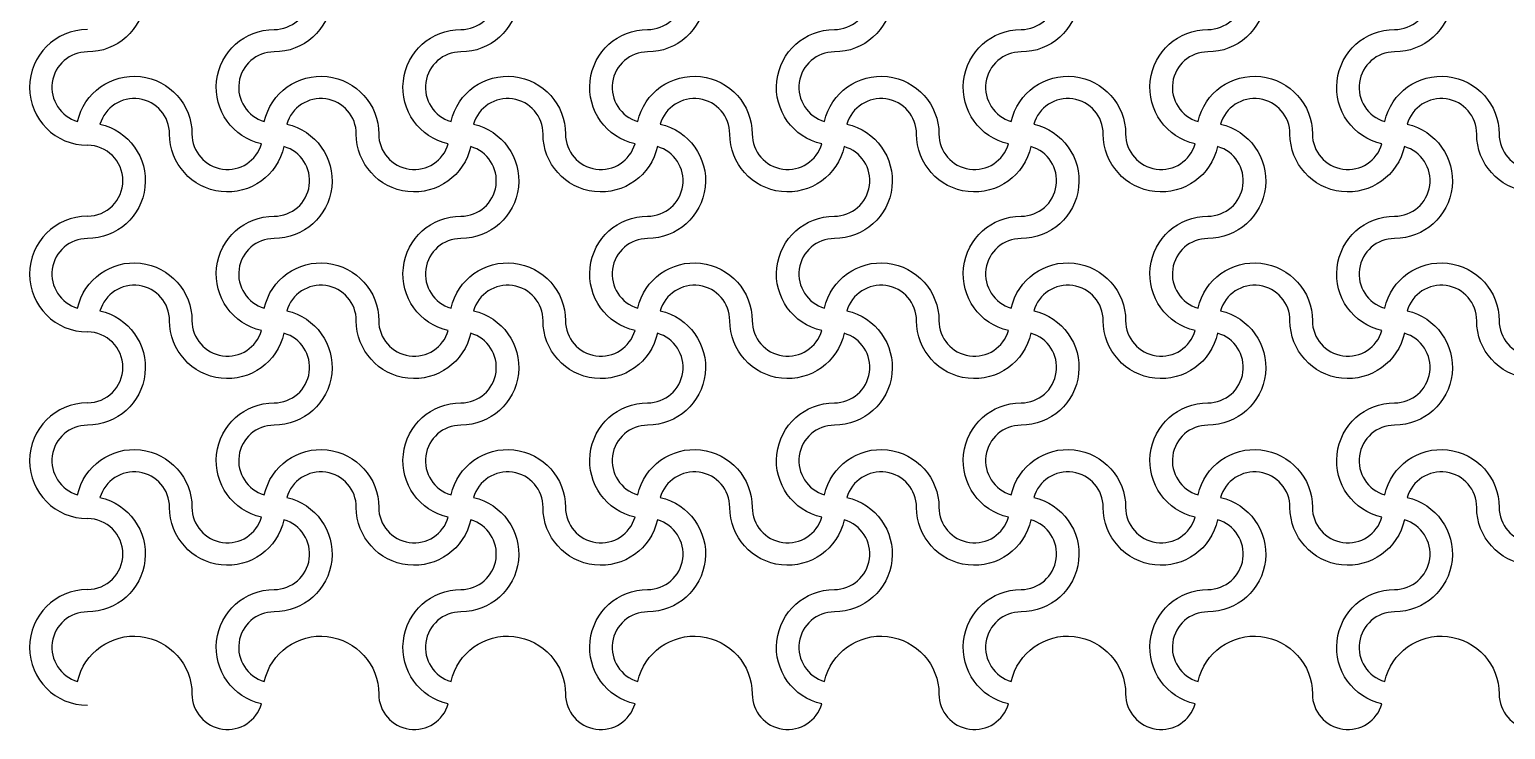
# Model space of a CAD drawing. Header units: millimetres. Extents: x 24 to 345, y 12 to 201.
# Drawn here: x 261.385 to 264.546, y 98.606 to 100.106 of the extents above; entities that cross this region are included whole.
import ezdxf

# ---------------------------------------------------------------- set-up
doc = ezdxf.new("R2010")
doc.units = ezdxf.units.MM
doc.header["$MEASUREMENT"] = 0
doc.layers.add('5th metal (rf+ground)', color=240, linetype='Continuous')

msp = doc.modelspace()

# ---------------------------------------------------------------- linework, layer by layer
at = {"layer": '5th metal (rf+ground)'}
for points in [[(261.92956, 100.2546, -0.8959788), (261.68453, 100.28156, 0.8687853), (261.5355, 100.3026, -0.8959788), (261.50853, 100.05756, 0.8687853), (261.4875, 99.90853, -0.8959788), (261.73253, 99.88156, 0.8687853), (261.88156, 99.86053, -0.8959788), (261.90853, 100.10556, 0.8687853)], [(261.92956, 100.2546, -0.8959788), (261.68453, 100.28156, 0.8687853), (261.5355, 100.3026, -0.8959788), (261.50853, 100.05756, 0.8687853), (261.4875, 99.90853, -0.8959788), (261.73253, 99.88156, 0.8687853), (261.88156, 99.86053, -0.8959788), (261.90853, 100.10556, 0.8687853)], [(261.92956, 100.2546, -0.8959788), (261.68453, 100.28156, 0.8687853), (261.5355, 100.3026, -0.8959788), (261.50853, 100.05756, 0.8687853), (261.4875, 99.90853, -0.8959788), (261.73253, 99.88156, 0.8687853), (261.88156, 99.86053, -0.8959788), (261.90853, 100.10556, 0.8687853)], [(261.92956, 100.2546, -0.8959788), (261.68453, 100.28156, 0.8687853), (261.5355, 100.3026, -0.8959788), (261.50853, 100.05756, 0.8687853), (261.4875, 99.90853, -0.8959788), (261.73253, 99.88156, 0.8687853), (261.88156, 99.86053, -0.8959788), (261.90853, 100.10556, 0.8687853)], [(262.32956, 100.2546, -0.8959788), (262.08453, 100.28156, 0.8687853), (261.9355, 100.3026, -0.8959788), (261.90853, 100.05756, 0.8687853), (261.8875, 99.90853, -0.8959788), (262.13253, 99.88156, 0.8687853), (262.28156, 99.86053, -0.8959788), (262.30853, 100.10556, 0.8687853)], [(262.32956, 100.2546, -0.8959788), (262.08453, 100.28156, 0.8687853), (261.9355, 100.3026, -0.8959788), (261.90853, 100.05756, 0.8687853), (261.8875, 99.90853, -0.8959788), (262.13253, 99.88156, 0.8687853), (262.28156, 99.86053, -0.8959788), (262.30853, 100.10556, 0.8687853)], [(262.32956, 100.2546, -0.8959788), (262.08453, 100.28156, 0.8687853), (261.9355, 100.3026, -0.8959788), (261.90853, 100.05756, 0.8687853), (261.8875, 99.90853, -0.8959788), (262.13253, 99.88156, 0.8687853), (262.28156, 99.86053, -0.8959788), (262.30853, 100.10556, 0.8687853)], [(262.32956, 100.2546, -0.8959788), (262.08453, 100.28156, 0.8687853), (261.9355, 100.3026, -0.8959788), (261.90853, 100.05756, 0.8687853), (261.8875, 99.90853, -0.8959788), (262.13253, 99.88156, 0.8687853), (262.28156, 99.86053, -0.8959788), (262.30853, 100.10556, 0.8687853)], [(262.72956, 100.2546, -0.8959788), (262.48453, 100.28156, 0.8687853), (262.3355, 100.3026, -0.8959788), (262.30853, 100.05756, 0.8687853), (262.2875, 99.90853, -0.8959788), (262.53253, 99.88156, 0.8687853), (262.68156, 99.86053, -0.8959788), (262.70853, 100.10556, 0.8687853)], [(262.72956, 100.2546, -0.8959788), (262.48453, 100.28156, 0.8687853), (262.3355, 100.3026, -0.8959788), (262.30853, 100.05756, 0.8687853), (262.2875, 99.90853, -0.8959788), (262.53253, 99.88156, 0.8687853), (262.68156, 99.86053, -0.8959788), (262.70853, 100.10556, 0.8687853)], [(262.72956, 100.2546, -0.8959788), (262.48453, 100.28156, 0.8687853), (262.3355, 100.3026, -0.8959788), (262.30853, 100.05756, 0.8687853), (262.2875, 99.90853, -0.8959788), (262.53253, 99.88156, 0.8687853), (262.68156, 99.86053, -0.8959788), (262.70853, 100.10556, 0.8687853)], [(262.72956, 100.2546, -0.8959788), (262.48453, 100.28156, 0.8687853), (262.3355, 100.3026, -0.8959788), (262.30853, 100.05756, 0.8687853), (262.2875, 99.90853, -0.8959788), (262.53253, 99.88156, 0.8687853), (262.68156, 99.86053, -0.8959788), (262.70853, 100.10556, 0.8687853)], [(263.12956, 100.2546, -0.8959788), (262.88453, 100.28156, 0.8687853), (262.7355, 100.3026, -0.8959788), (262.70853, 100.05756, 0.8687853), (262.6875, 99.90853, -0.8959788), (262.93253, 99.88156, 0.8687853), (263.08156, 99.86053, -0.8959788), (263.10853, 100.10556, 0.8687853)], [(263.12956, 100.2546, -0.8959788), (262.88453, 100.28156, 0.8687853), (262.7355, 100.3026, -0.8959788), (262.70853, 100.05756, 0.8687853), (262.6875, 99.90853, -0.8959788), (262.93253, 99.88156, 0.8687853), (263.08156, 99.86053, -0.8959788), (263.10853, 100.10556, 0.8687853)], [(263.12956, 100.2546, -0.8959788), (262.88453, 100.28156, 0.8687853), (262.7355, 100.3026, -0.8959788), (262.70853, 100.05756, 0.8687853), (262.6875, 99.90853, -0.8959788), (262.93253, 99.88156, 0.8687853), (263.08156, 99.86053, -0.8959788), (263.10853, 100.10556, 0.8687853)], [(263.12956, 100.2546, -0.8959788), (262.88453, 100.28156, 0.8687853), (262.7355, 100.3026, -0.8959788), (262.70853, 100.05756, 0.8687853), (262.6875, 99.90853, -0.8959788), (262.93253, 99.88156, 0.8687853), (263.08156, 99.86053, -0.8959788), (263.10853, 100.10556, 0.8687853)], [(263.52956, 100.2546, -0.8959788), (263.28453, 100.28156, 0.8687853), (263.1355, 100.3026, -0.8959788), (263.10853, 100.05756, 0.8687853), (263.0875, 99.90853, -0.8959788), (263.33253, 99.88156, 0.8687853), (263.48156, 99.86053, -0.8959788), (263.50853, 100.10556, 0.8687853)], [(263.52956, 100.2546, -0.8959788), (263.28453, 100.28156, 0.8687853), (263.1355, 100.3026, -0.8959788), (263.10853, 100.05756, 0.8687853), (263.0875, 99.90853, -0.8959788), (263.33253, 99.88156, 0.8687853), (263.48156, 99.86053, -0.8959788), (263.50853, 100.10556, 0.8687853)], [(263.52956, 100.2546, -0.8959788), (263.28453, 100.28156, 0.8687853), (263.1355, 100.3026, -0.8959788), (263.10853, 100.05756, 0.8687853), (263.0875, 99.90853, -0.8959788), (263.33253, 99.88156, 0.8687853), (263.48156, 99.86053, -0.8959788), (263.50853, 100.10556, 0.8687853)], [(263.52956, 100.2546, -0.8959788), (263.28453, 100.28156, 0.8687853), (263.1355, 100.3026, -0.8959788), (263.10853, 100.05756, 0.8687853), (263.0875, 99.90853, -0.8959788), (263.33253, 99.88156, 0.8687853), (263.48156, 99.86053, -0.8959788), (263.50853, 100.10556, 0.8687853)], [(263.92956, 100.2546, -0.8959788), (263.68453, 100.28156, 0.8687853), (263.5355, 100.3026, -0.8959788), (263.50853, 100.05756, 0.8687853), (263.4875, 99.90853, -0.8959788), (263.73253, 99.88156, 0.8687853), (263.88156, 99.86053, -0.8959788), (263.90853, 100.10556, 0.8687853)], [(263.92956, 100.2546, -0.8959788), (263.68453, 100.28156, 0.8687853), (263.5355, 100.3026, -0.8959788), (263.50853, 100.05756, 0.8687853), (263.4875, 99.90853, -0.8959788), (263.73253, 99.88156, 0.8687853), (263.88156, 99.86053, -0.8959788), (263.90853, 100.10556, 0.8687853)], [(263.92956, 100.2546, -0.8959788), (263.68453, 100.28156, 0.8687853), (263.5355, 100.3026, -0.8959788), (263.50853, 100.05756, 0.8687853), (263.4875, 99.90853, -0.8959788), (263.73253, 99.88156, 0.8687853), (263.88156, 99.86053, -0.8959788), (263.90853, 100.10556, 0.8687853)], [(263.92956, 100.2546, -0.8959788), (263.68453, 100.28156, 0.8687853), (263.5355, 100.3026, -0.8959788), (263.50853, 100.05756, 0.8687853), (263.4875, 99.90853, -0.8959788), (263.73253, 99.88156, 0.8687853), (263.88156, 99.86053, -0.8959788), (263.90853, 100.10556, 0.8687853)], [(264.32956, 100.2546, -0.8959788), (264.08453, 100.28156, 0.8687853), (263.9355, 100.3026, -0.8959788), (263.90853, 100.05756, 0.8687853), (263.8875, 99.90853, -0.8959788), (264.13253, 99.88156, 0.8687853), (264.28156, 99.86053, -0.8959788), (264.30853, 100.10556, 0.8687853)], [(264.32956, 100.2546, -0.8959788), (264.08453, 100.28156, 0.8687853), (263.9355, 100.3026, -0.8959788), (263.90853, 100.05756, 0.8687853), (263.8875, 99.90853, -0.8959788), (264.13253, 99.88156, 0.8687853), (264.28156, 99.86053, -0.8959788), (264.30853, 100.10556, 0.8687853)], [(264.32956, 100.2546, -0.8959788), (264.08453, 100.28156, 0.8687853), (263.9355, 100.3026, -0.8959788), (263.90853, 100.05756, 0.8687853), (263.8875, 99.90853, -0.8959788), (264.13253, 99.88156, 0.8687853), (264.28156, 99.86053, -0.8959788), (264.30853, 100.10556, 0.8687853)], [(264.32956, 100.2546, -0.8959788), (264.08453, 100.28156, 0.8687853), (263.9355, 100.3026, -0.8959788), (263.90853, 100.05756, 0.8687853), (263.8875, 99.90853, -0.8959788), (264.13253, 99.88156, 0.8687853), (264.28156, 99.86053, -0.8959788), (264.30853, 100.10556, 0.8687853)], [(264.72956, 100.2546, -0.8959788), (264.48453, 100.28156, 0.8687853), (264.3355, 100.3026, -0.8959788), (264.30853, 100.05756, 0.8687853), (264.2875, 99.90853, -0.8959788), (264.53253, 99.88156, 0.8687853), (264.68156, 99.86053, -0.8959788), (264.70853, 100.10556, 0.8687853)], [(264.72956, 100.2546, -0.8959788), (264.48453, 100.28156, 0.8687853), (264.3355, 100.3026, -0.8959788), (264.30853, 100.05756, 0.8687853), (264.2875, 99.90853, -0.8959788), (264.53253, 99.88156, 0.8687853), (264.68156, 99.86053, -0.8959788), (264.70853, 100.10556, 0.8687853)], [(264.72956, 100.2546, -0.8959788), (264.48453, 100.28156, 0.8687853), (264.3355, 100.3026, -0.8959788), (264.30853, 100.05756, 0.8687853), (264.2875, 99.90853, -0.8959788), (264.53253, 99.88156, 0.8687853), (264.68156, 99.86053, -0.8959788), (264.70853, 100.10556, 0.8687853)], [(264.72956, 100.2546, -0.8959788), (264.48453, 100.28156, 0.8687853), (264.3355, 100.3026, -0.8959788), (264.30853, 100.05756, 0.8687853), (264.2875, 99.90853, -0.8959788), (264.53253, 99.88156, 0.8687853), (264.68156, 99.86053, -0.8959788), (264.70853, 100.10556, 0.8687853)], [(261.92956, 99.8546, -0.8959788), (261.68453, 99.88156, 0.8687853), (261.5355, 99.9026, -0.8959788), (261.50853, 99.65756, 0.8687853), (261.4875, 99.50853, -0.8959788), (261.73253, 99.48156, 0.8687853), (261.88156, 99.46053, -0.8959788), (261.90853, 99.70556, 0.8687853)], [(261.92956, 99.8546, -0.8959788), (261.68453, 99.88156, 0.8687853), (261.5355, 99.9026, -0.8959788), (261.50853, 99.65756, 0.8687853), (261.4875, 99.50853, -0.8959788), (261.73253, 99.48156, 0.8687853), (261.88156, 99.46053, -0.8959788), (261.90853, 99.70556, 0.8687853)], [(261.92956, 99.8546, -0.8959788), (261.68453, 99.88156, 0.8687853), (261.5355, 99.9026, -0.8959788), (261.50853, 99.65756, 0.8687853), (261.4875, 99.50853, -0.8959788), (261.73253, 99.48156, 0.8687853), (261.88156, 99.46053, -0.8959788), (261.90853, 99.70556, 0.8687853)], [(261.92956, 99.8546, -0.8959788), (261.68453, 99.88156, 0.8687853), (261.5355, 99.9026, -0.8959788), (261.50853, 99.65756, 0.8687853), (261.4875, 99.50853, -0.8959788), (261.73253, 99.48156, 0.8687853), (261.88156, 99.46053, -0.8959788), (261.90853, 99.70556, 0.8687853)], [(262.32956, 99.8546, -0.8959788), (262.08453, 99.88156, 0.8687853), (261.9355, 99.9026, -0.8959788), (261.90853, 99.65756, 0.8687853), (261.8875, 99.50853, -0.8959788), (262.13253, 99.48156, 0.8687853), (262.28156, 99.46053, -0.8959788), (262.30853, 99.70556, 0.8687853)], [(262.32956, 99.8546, -0.8959788), (262.08453, 99.88156, 0.8687853), (261.9355, 99.9026, -0.8959788), (261.90853, 99.65756, 0.8687853), (261.8875, 99.50853, -0.8959788), (262.13253, 99.48156, 0.8687853), (262.28156, 99.46053, -0.8959788), (262.30853, 99.70556, 0.8687853)], [(262.32956, 99.8546, -0.8959788), (262.08453, 99.88156, 0.8687853), (261.9355, 99.9026, -0.8959788), (261.90853, 99.65756, 0.8687853), (261.8875, 99.50853, -0.8959788), (262.13253, 99.48156, 0.8687853), (262.28156, 99.46053, -0.8959788), (262.30853, 99.70556, 0.8687853)], [(262.32956, 99.8546, -0.8959788), (262.08453, 99.88156, 0.8687853), (261.9355, 99.9026, -0.8959788), (261.90853, 99.65756, 0.8687853), (261.8875, 99.50853, -0.8959788), (262.13253, 99.48156, 0.8687853), (262.28156, 99.46053, -0.8959788), (262.30853, 99.70556, 0.8687853)], [(262.72956, 99.8546, -0.8959788), (262.48453, 99.88156, 0.8687853), (262.3355, 99.9026, -0.8959788), (262.30853, 99.65756, 0.8687853), (262.2875, 99.50853, -0.8959788), (262.53253, 99.48156, 0.8687853), (262.68156, 99.46053, -0.8959788), (262.70853, 99.70556, 0.8687853)], [(262.72956, 99.8546, -0.8959788), (262.48453, 99.88156, 0.8687853), (262.3355, 99.9026, -0.8959788), (262.30853, 99.65756, 0.8687853), (262.2875, 99.50853, -0.8959788), (262.53253, 99.48156, 0.8687853), (262.68156, 99.46053, -0.8959788), (262.70853, 99.70556, 0.8687853)], [(262.72956, 99.8546, -0.8959788), (262.48453, 99.88156, 0.8687853), (262.3355, 99.9026, -0.8959788), (262.30853, 99.65756, 0.8687853), (262.2875, 99.50853, -0.8959788), (262.53253, 99.48156, 0.8687853), (262.68156, 99.46053, -0.8959788), (262.70853, 99.70556, 0.8687853)], [(262.72956, 99.8546, -0.8959788), (262.48453, 99.88156, 0.8687853), (262.3355, 99.9026, -0.8959788), (262.30853, 99.65756, 0.8687853), (262.2875, 99.50853, -0.8959788), (262.53253, 99.48156, 0.8687853), (262.68156, 99.46053, -0.8959788), (262.70853, 99.70556, 0.8687853)], [(263.12956, 99.8546, -0.8959788), (262.88453, 99.88156, 0.8687853), (262.7355, 99.9026, -0.8959788), (262.70853, 99.65756, 0.8687853), (262.6875, 99.50853, -0.8959788), (262.93253, 99.48156, 0.8687853), (263.08156, 99.46053, -0.8959788), (263.10853, 99.70556, 0.8687853)], [(263.12956, 99.8546, -0.8959788), (262.88453, 99.88156, 0.8687853), (262.7355, 99.9026, -0.8959788), (262.70853, 99.65756, 0.8687853), (262.6875, 99.50853, -0.8959788), (262.93253, 99.48156, 0.8687853), (263.08156, 99.46053, -0.8959788), (263.10853, 99.70556, 0.8687853)], [(263.12956, 99.8546, -0.8959788), (262.88453, 99.88156, 0.8687853), (262.7355, 99.9026, -0.8959788), (262.70853, 99.65756, 0.8687853), (262.6875, 99.50853, -0.8959788), (262.93253, 99.48156, 0.8687853), (263.08156, 99.46053, -0.8959788), (263.10853, 99.70556, 0.8687853)], [(263.12956, 99.8546, -0.8959788), (262.88453, 99.88156, 0.8687853), (262.7355, 99.9026, -0.8959788), (262.70853, 99.65756, 0.8687853), (262.6875, 99.50853, -0.8959788), (262.93253, 99.48156, 0.8687853), (263.08156, 99.46053, -0.8959788), (263.10853, 99.70556, 0.8687853)], [(263.52956, 99.8546, -0.8959788), (263.28453, 99.88156, 0.8687853), (263.1355, 99.9026, -0.8959788), (263.10853, 99.65756, 0.8687853), (263.0875, 99.50853, -0.8959788), (263.33253, 99.48156, 0.8687853), (263.48156, 99.46053, -0.8959788), (263.50853, 99.70556, 0.8687853)], [(263.52956, 99.8546, -0.8959788), (263.28453, 99.88156, 0.8687853), (263.1355, 99.9026, -0.8959788), (263.10853, 99.65756, 0.8687853), (263.0875, 99.50853, -0.8959788), (263.33253, 99.48156, 0.8687853), (263.48156, 99.46053, -0.8959788), (263.50853, 99.70556, 0.8687853)], [(263.52956, 99.8546, -0.8959788), (263.28453, 99.88156, 0.8687853), (263.1355, 99.9026, -0.8959788), (263.10853, 99.65756, 0.8687853), (263.0875, 99.50853, -0.8959788), (263.33253, 99.48156, 0.8687853), (263.48156, 99.46053, -0.8959788), (263.50853, 99.70556, 0.8687853)], [(263.52956, 99.8546, -0.8959788), (263.28453, 99.88156, 0.8687853), (263.1355, 99.9026, -0.8959788), (263.10853, 99.65756, 0.8687853), (263.0875, 99.50853, -0.8959788), (263.33253, 99.48156, 0.8687853), (263.48156, 99.46053, -0.8959788), (263.50853, 99.70556, 0.8687853)], [(263.92956, 99.8546, -0.8959788), (263.68453, 99.88156, 0.8687853), (263.5355, 99.9026, -0.8959788), (263.50853, 99.65756, 0.8687853), (263.4875, 99.50853, -0.8959788), (263.73253, 99.48156, 0.8687853), (263.88156, 99.46053, -0.8959788), (263.90853, 99.70556, 0.8687853)], [(263.92956, 99.8546, -0.8959788), (263.68453, 99.88156, 0.8687853), (263.5355, 99.9026, -0.8959788), (263.50853, 99.65756, 0.8687853), (263.4875, 99.50853, -0.8959788), (263.73253, 99.48156, 0.8687853), (263.88156, 99.46053, -0.8959788), (263.90853, 99.70556, 0.8687853)], [(263.92956, 99.8546, -0.8959788), (263.68453, 99.88156, 0.8687853), (263.5355, 99.9026, -0.8959788), (263.50853, 99.65756, 0.8687853), (263.4875, 99.50853, -0.8959788), (263.73253, 99.48156, 0.8687853), (263.88156, 99.46053, -0.8959788), (263.90853, 99.70556, 0.8687853)], [(263.92956, 99.8546, -0.8959788), (263.68453, 99.88156, 0.8687853), (263.5355, 99.9026, -0.8959788), (263.50853, 99.65756, 0.8687853), (263.4875, 99.50853, -0.8959788), (263.73253, 99.48156, 0.8687853), (263.88156, 99.46053, -0.8959788), (263.90853, 99.70556, 0.8687853)], [(264.32956, 99.8546, -0.8959788), (264.08453, 99.88156, 0.8687853), (263.9355, 99.9026, -0.8959788), (263.90853, 99.65756, 0.8687853), (263.8875, 99.50853, -0.8959788), (264.13253, 99.48156, 0.8687853), (264.28156, 99.46053, -0.8959788), (264.30853, 99.70556, 0.8687853)], [(264.32956, 99.8546, -0.8959788), (264.08453, 99.88156, 0.8687853), (263.9355, 99.9026, -0.8959788), (263.90853, 99.65756, 0.8687853), (263.8875, 99.50853, -0.8959788), (264.13253, 99.48156, 0.8687853), (264.28156, 99.46053, -0.8959788), (264.30853, 99.70556, 0.8687853)], [(264.32956, 99.8546, -0.8959788), (264.08453, 99.88156, 0.8687853), (263.9355, 99.9026, -0.8959788), (263.90853, 99.65756, 0.8687853), (263.8875, 99.50853, -0.8959788), (264.13253, 99.48156, 0.8687853), (264.28156, 99.46053, -0.8959788), (264.30853, 99.70556, 0.8687853)], [(264.32956, 99.8546, -0.8959788), (264.08453, 99.88156, 0.8687853), (263.9355, 99.9026, -0.8959788), (263.90853, 99.65756, 0.8687853), (263.8875, 99.50853, -0.8959788), (264.13253, 99.48156, 0.8687853), (264.28156, 99.46053, -0.8959788), (264.30853, 99.70556, 0.8687853)], [(264.72956, 99.8546, -0.8959788), (264.48453, 99.88156, 0.8687853), (264.3355, 99.9026, -0.8959788), (264.30853, 99.65756, 0.8687853), (264.2875, 99.50853, -0.8959788), (264.53253, 99.48156, 0.8687853), (264.68156, 99.46053, -0.8959788), (264.70853, 99.70556, 0.8687853)], [(264.72956, 99.8546, -0.8959788), (264.48453, 99.88156, 0.8687853), (264.3355, 99.9026, -0.8959788), (264.30853, 99.65756, 0.8687853), (264.2875, 99.50853, -0.8959788), (264.53253, 99.48156, 0.8687853), (264.68156, 99.46053, -0.8959788), (264.70853, 99.70556, 0.8687853)], [(264.72956, 99.8546, -0.8959788), (264.48453, 99.88156, 0.8687853), (264.3355, 99.9026, -0.8959788), (264.30853, 99.65756, 0.8687853), (264.2875, 99.50853, -0.8959788), (264.53253, 99.48156, 0.8687853), (264.68156, 99.46053, -0.8959788), (264.70853, 99.70556, 0.8687853)], [(264.72956, 99.8546, -0.8959788), (264.48453, 99.88156, 0.8687853), (264.3355, 99.9026, -0.8959788), (264.30853, 99.65756, 0.8687853), (264.2875, 99.50853, -0.8959788), (264.53253, 99.48156, 0.8687853), (264.68156, 99.46053, -0.8959788), (264.70853, 99.70556, 0.8687853)], [(261.92956, 99.4546, -0.8959788), (261.68453, 99.48156, 0.8687853), (261.5355, 99.5026, -0.8959788), (261.50853, 99.25756, 0.8687853), (261.4875, 99.10853, -0.8959788), (261.73253, 99.08156, 0.8687853), (261.88156, 99.06053, -0.8959788), (261.90853, 99.30556, 0.8687853)], [(261.92956, 99.4546, -0.8959788), (261.68453, 99.48156, 0.8687853), (261.5355, 99.5026, -0.8959788), (261.50853, 99.25756, 0.8687853), (261.4875, 99.10853, -0.8959788), (261.73253, 99.08156, 0.8687853), (261.88156, 99.06053, -0.8959788), (261.90853, 99.30556, 0.8687853)], [(261.92956, 99.4546, -0.8959788), (261.68453, 99.48156, 0.8687853), (261.5355, 99.5026, -0.8959788), (261.50853, 99.25756, 0.8687853), (261.4875, 99.10853, -0.8959788), (261.73253, 99.08156, 0.8687853), (261.88156, 99.06053, -0.8959788), (261.90853, 99.30556, 0.8687853)], [(261.92956, 99.4546, -0.8959788), (261.68453, 99.48156, 0.8687853), (261.5355, 99.5026, -0.8959788), (261.50853, 99.25756, 0.8687853), (261.4875, 99.10853, -0.8959788), (261.73253, 99.08156, 0.8687853), (261.88156, 99.06053, -0.8959788), (261.90853, 99.30556, 0.8687853)], [(262.32956, 99.4546, -0.8959788), (262.08453, 99.48156, 0.8687853), (261.9355, 99.5026, -0.8959788), (261.90853, 99.25756, 0.8687853), (261.8875, 99.10853, -0.8959788), (262.13253, 99.08156, 0.8687853), (262.28156, 99.06053, -0.8959788), (262.30853, 99.30556, 0.8687853)], [(262.32956, 99.4546, -0.8959788), (262.08453, 99.48156, 0.8687853), (261.9355, 99.5026, -0.8959788), (261.90853, 99.25756, 0.8687853), (261.8875, 99.10853, -0.8959788), (262.13253, 99.08156, 0.8687853), (262.28156, 99.06053, -0.8959788), (262.30853, 99.30556, 0.8687853)], [(262.32956, 99.4546, -0.8959788), (262.08453, 99.48156, 0.8687853), (261.9355, 99.5026, -0.8959788), (261.90853, 99.25756, 0.8687853), (261.8875, 99.10853, -0.8959788), (262.13253, 99.08156, 0.8687853), (262.28156, 99.06053, -0.8959788), (262.30853, 99.30556, 0.8687853)], [(262.32956, 99.4546, -0.8959788), (262.08453, 99.48156, 0.8687853), (261.9355, 99.5026, -0.8959788), (261.90853, 99.25756, 0.8687853), (261.8875, 99.10853, -0.8959788), (262.13253, 99.08156, 0.8687853), (262.28156, 99.06053, -0.8959788), (262.30853, 99.30556, 0.8687853)], [(262.72956, 99.4546, -0.8959788), (262.48453, 99.48156, 0.8687853), (262.3355, 99.5026, -0.8959788), (262.30853, 99.25756, 0.8687853), (262.2875, 99.10853, -0.8959788), (262.53253, 99.08156, 0.8687853), (262.68156, 99.06053, -0.8959788), (262.70853, 99.30556, 0.8687853)], [(262.72956, 99.4546, -0.8959788), (262.48453, 99.48156, 0.8687853), (262.3355, 99.5026, -0.8959788), (262.30853, 99.25756, 0.8687853), (262.2875, 99.10853, -0.8959788), (262.53253, 99.08156, 0.8687853), (262.68156, 99.06053, -0.8959788), (262.70853, 99.30556, 0.8687853)], [(262.72956, 99.4546, -0.8959788), (262.48453, 99.48156, 0.8687853), (262.3355, 99.5026, -0.8959788), (262.30853, 99.25756, 0.8687853), (262.2875, 99.10853, -0.8959788), (262.53253, 99.08156, 0.8687853), (262.68156, 99.06053, -0.8959788), (262.70853, 99.30556, 0.8687853)], [(262.72956, 99.4546, -0.8959788), (262.48453, 99.48156, 0.8687853), (262.3355, 99.5026, -0.8959788), (262.30853, 99.25756, 0.8687853), (262.2875, 99.10853, -0.8959788), (262.53253, 99.08156, 0.8687853), (262.68156, 99.06053, -0.8959788), (262.70853, 99.30556, 0.8687853)], [(263.12956, 99.4546, -0.8959788), (262.88453, 99.48156, 0.8687853), (262.7355, 99.5026, -0.8959788), (262.70853, 99.25756, 0.8687853), (262.6875, 99.10853, -0.8959788), (262.93253, 99.08156, 0.8687853), (263.08156, 99.06053, -0.8959788), (263.10853, 99.30556, 0.8687853)], [(263.12956, 99.4546, -0.8959788), (262.88453, 99.48156, 0.8687853), (262.7355, 99.5026, -0.8959788), (262.70853, 99.25756, 0.8687853), (262.6875, 99.10853, -0.8959788), (262.93253, 99.08156, 0.8687853), (263.08156, 99.06053, -0.8959788), (263.10853, 99.30556, 0.8687853)], [(263.12956, 99.4546, -0.8959788), (262.88453, 99.48156, 0.8687853), (262.7355, 99.5026, -0.8959788), (262.70853, 99.25756, 0.8687853), (262.6875, 99.10853, -0.8959788), (262.93253, 99.08156, 0.8687853), (263.08156, 99.06053, -0.8959788), (263.10853, 99.30556, 0.8687853)], [(263.12956, 99.4546, -0.8959788), (262.88453, 99.48156, 0.8687853), (262.7355, 99.5026, -0.8959788), (262.70853, 99.25756, 0.8687853), (262.6875, 99.10853, -0.8959788), (262.93253, 99.08156, 0.8687853), (263.08156, 99.06053, -0.8959788), (263.10853, 99.30556, 0.8687853)], [(263.52956, 99.4546, -0.8959788), (263.28453, 99.48156, 0.8687853), (263.1355, 99.5026, -0.8959788), (263.10853, 99.25756, 0.8687853), (263.0875, 99.10853, -0.8959788), (263.33253, 99.08156, 0.8687853), (263.48156, 99.06053, -0.8959788), (263.50853, 99.30556, 0.8687853)], [(263.52956, 99.4546, -0.8959788), (263.28453, 99.48156, 0.8687853), (263.1355, 99.5026, -0.8959788), (263.10853, 99.25756, 0.8687853), (263.0875, 99.10853, -0.8959788), (263.33253, 99.08156, 0.8687853), (263.48156, 99.06053, -0.8959788), (263.50853, 99.30556, 0.8687853)], [(263.52956, 99.4546, -0.8959788), (263.28453, 99.48156, 0.8687853), (263.1355, 99.5026, -0.8959788), (263.10853, 99.25756, 0.8687853), (263.0875, 99.10853, -0.8959788), (263.33253, 99.08156, 0.8687853), (263.48156, 99.06053, -0.8959788), (263.50853, 99.30556, 0.8687853)], [(263.52956, 99.4546, -0.8959788), (263.28453, 99.48156, 0.8687853), (263.1355, 99.5026, -0.8959788), (263.10853, 99.25756, 0.8687853), (263.0875, 99.10853, -0.8959788), (263.33253, 99.08156, 0.8687853), (263.48156, 99.06053, -0.8959788), (263.50853, 99.30556, 0.8687853)], [(263.92956, 99.4546, -0.8959788), (263.68453, 99.48156, 0.8687853), (263.5355, 99.5026, -0.8959788), (263.50853, 99.25756, 0.8687853), (263.4875, 99.10853, -0.8959788), (263.73253, 99.08156, 0.8687853), (263.88156, 99.06053, -0.8959788), (263.90853, 99.30556, 0.8687853)], [(263.92956, 99.4546, -0.8959788), (263.68453, 99.48156, 0.8687853), (263.5355, 99.5026, -0.8959788), (263.50853, 99.25756, 0.8687853), (263.4875, 99.10853, -0.8959788), (263.73253, 99.08156, 0.8687853), (263.88156, 99.06053, -0.8959788), (263.90853, 99.30556, 0.8687853)], [(263.92956, 99.4546, -0.8959788), (263.68453, 99.48156, 0.8687853), (263.5355, 99.5026, -0.8959788), (263.50853, 99.25756, 0.8687853), (263.4875, 99.10853, -0.8959788), (263.73253, 99.08156, 0.8687853), (263.88156, 99.06053, -0.8959788), (263.90853, 99.30556, 0.8687853)], [(263.92956, 99.4546, -0.8959788), (263.68453, 99.48156, 0.8687853), (263.5355, 99.5026, -0.8959788), (263.50853, 99.25756, 0.8687853), (263.4875, 99.10853, -0.8959788), (263.73253, 99.08156, 0.8687853), (263.88156, 99.06053, -0.8959788), (263.90853, 99.30556, 0.8687853)], [(264.32956, 99.4546, -0.8959788), (264.08453, 99.48156, 0.8687853), (263.9355, 99.5026, -0.8959788), (263.90853, 99.25756, 0.8687853), (263.8875, 99.10853, -0.8959788), (264.13253, 99.08156, 0.8687853), (264.28156, 99.06053, -0.8959788), (264.30853, 99.30556, 0.8687853)], [(264.32956, 99.4546, -0.8959788), (264.08453, 99.48156, 0.8687853), (263.9355, 99.5026, -0.8959788), (263.90853, 99.25756, 0.8687853), (263.8875, 99.10853, -0.8959788), (264.13253, 99.08156, 0.8687853), (264.28156, 99.06053, -0.8959788), (264.30853, 99.30556, 0.8687853)], [(264.32956, 99.4546, -0.8959788), (264.08453, 99.48156, 0.8687853), (263.9355, 99.5026, -0.8959788), (263.90853, 99.25756, 0.8687853), (263.8875, 99.10853, -0.8959788), (264.13253, 99.08156, 0.8687853), (264.28156, 99.06053, -0.8959788), (264.30853, 99.30556, 0.8687853)], [(264.32956, 99.4546, -0.8959788), (264.08453, 99.48156, 0.8687853), (263.9355, 99.5026, -0.8959788), (263.90853, 99.25756, 0.8687853), (263.8875, 99.10853, -0.8959788), (264.13253, 99.08156, 0.8687853), (264.28156, 99.06053, -0.8959788), (264.30853, 99.30556, 0.8687853)], [(264.72956, 99.4546, -0.8959788), (264.48453, 99.48156, 0.8687853), (264.3355, 99.5026, -0.8959788), (264.30853, 99.25756, 0.8687853), (264.2875, 99.10853, -0.8959788), (264.53253, 99.08156, 0.8687853), (264.68156, 99.06053, -0.8959788), (264.70853, 99.30556, 0.8687853)], [(264.72956, 99.4546, -0.8959788), (264.48453, 99.48156, 0.8687853), (264.3355, 99.5026, -0.8959788), (264.30853, 99.25756, 0.8687853), (264.2875, 99.10853, -0.8959788), (264.53253, 99.08156, 0.8687853), (264.68156, 99.06053, -0.8959788), (264.70853, 99.30556, 0.8687853)], [(264.72956, 99.4546, -0.8959788), (264.48453, 99.48156, 0.8687853), (264.3355, 99.5026, -0.8959788), (264.30853, 99.25756, 0.8687853), (264.2875, 99.10853, -0.8959788), (264.53253, 99.08156, 0.8687853), (264.68156, 99.06053, -0.8959788), (264.70853, 99.30556, 0.8687853)], [(264.72956, 99.4546, -0.8959788), (264.48453, 99.48156, 0.8687853), (264.3355, 99.5026, -0.8959788), (264.30853, 99.25756, 0.8687853), (264.2875, 99.10853, -0.8959788), (264.53253, 99.08156, 0.8687853), (264.68156, 99.06053, -0.8959788), (264.70853, 99.30556, 0.8687853)], [(261.92956, 99.0546, -0.8959788), (261.68453, 99.08156, 0.8687853), (261.5355, 99.1026, -0.8959788), (261.50853, 98.85756, 0.8687853), (261.4875, 98.70853, -0.8959788), (261.73253, 98.68156, 0.8687853), (261.88156, 98.66053, -0.8959788), (261.90853, 98.90556, 0.8687853)], [(261.92956, 99.0546, -0.8959788), (261.68453, 99.08156, 0.8687853), (261.5355, 99.1026, -0.8959788), (261.50853, 98.85756, 0.8687853), (261.4875, 98.70853, -0.8959788), (261.73253, 98.68156, 0.8687853), (261.88156, 98.66053, -0.8959788), (261.90853, 98.90556, 0.8687853)], [(261.92956, 99.0546, -0.8959788), (261.68453, 99.08156, 0.8687853), (261.5355, 99.1026, -0.8959788), (261.50853, 98.85756, 0.8687853), (261.4875, 98.70853, -0.8959788), (261.73253, 98.68156, 0.8687853), (261.88156, 98.66053, -0.8959788), (261.90853, 98.90556, 0.8687853)], [(261.92956, 99.0546, -0.8959788), (261.68453, 99.08156, 0.8687853), (261.5355, 99.1026, -0.8959788), (261.50853, 98.85756, 0.8687853), (261.4875, 98.70853, -0.8959788), (261.73253, 98.68156, 0.8687853), (261.88156, 98.66053, -0.8959788), (261.90853, 98.90556, 0.8687853)], [(262.32956, 99.0546, -0.8959788), (262.08453, 99.08156, 0.8687853), (261.9355, 99.1026, -0.8959788), (261.90853, 98.85756, 0.8687853), (261.8875, 98.70853, -0.8959788), (262.13253, 98.68156, 0.8687853), (262.28156, 98.66053, -0.8959788), (262.30853, 98.90556, 0.8687853)], [(262.32956, 99.0546, -0.8959788), (262.08453, 99.08156, 0.8687853), (261.9355, 99.1026, -0.8959788), (261.90853, 98.85756, 0.8687853), (261.8875, 98.70853, -0.8959788), (262.13253, 98.68156, 0.8687853), (262.28156, 98.66053, -0.8959788), (262.30853, 98.90556, 0.8687853)], [(262.32956, 99.0546, -0.8959788), (262.08453, 99.08156, 0.8687853), (261.9355, 99.1026, -0.8959788), (261.90853, 98.85756, 0.8687853), (261.8875, 98.70853, -0.8959788), (262.13253, 98.68156, 0.8687853), (262.28156, 98.66053, -0.8959788), (262.30853, 98.90556, 0.8687853)], [(262.32956, 99.0546, -0.8959788), (262.08453, 99.08156, 0.8687853), (261.9355, 99.1026, -0.8959788), (261.90853, 98.85756, 0.8687853), (261.8875, 98.70853, -0.8959788), (262.13253, 98.68156, 0.8687853), (262.28156, 98.66053, -0.8959788), (262.30853, 98.90556, 0.8687853)], [(262.72956, 99.0546, -0.8959788), (262.48453, 99.08156, 0.8687853), (262.3355, 99.1026, -0.8959788), (262.30853, 98.85756, 0.8687853), (262.2875, 98.70853, -0.8959788), (262.53253, 98.68156, 0.8687853), (262.68156, 98.66053, -0.8959788), (262.70853, 98.90556, 0.8687853)], [(262.72956, 99.0546, -0.8959788), (262.48453, 99.08156, 0.8687853), (262.3355, 99.1026, -0.8959788), (262.30853, 98.85756, 0.8687853), (262.2875, 98.70853, -0.8959788), (262.53253, 98.68156, 0.8687853), (262.68156, 98.66053, -0.8959788), (262.70853, 98.90556, 0.8687853)], [(262.72956, 99.0546, -0.8959788), (262.48453, 99.08156, 0.8687853), (262.3355, 99.1026, -0.8959788), (262.30853, 98.85756, 0.8687853), (262.2875, 98.70853, -0.8959788), (262.53253, 98.68156, 0.8687853), (262.68156, 98.66053, -0.8959788), (262.70853, 98.90556, 0.8687853)], [(262.72956, 99.0546, -0.8959788), (262.48453, 99.08156, 0.8687853), (262.3355, 99.1026, -0.8959788), (262.30853, 98.85756, 0.8687853), (262.2875, 98.70853, -0.8959788), (262.53253, 98.68156, 0.8687853), (262.68156, 98.66053, -0.8959788), (262.70853, 98.90556, 0.8687853)], [(263.12956, 99.0546, -0.8959788), (262.88453, 99.08156, 0.8687853), (262.7355, 99.1026, -0.8959788), (262.70853, 98.85756, 0.8687853), (262.6875, 98.70853, -0.8959788), (262.93253, 98.68156, 0.8687853), (263.08156, 98.66053, -0.8959788), (263.10853, 98.90556, 0.8687853)], [(263.12956, 99.0546, -0.8959788), (262.88453, 99.08156, 0.8687853), (262.7355, 99.1026, -0.8959788), (262.70853, 98.85756, 0.8687853), (262.6875, 98.70853, -0.8959788), (262.93253, 98.68156, 0.8687853), (263.08156, 98.66053, -0.8959788), (263.10853, 98.90556, 0.8687853)], [(263.12956, 99.0546, -0.8959788), (262.88453, 99.08156, 0.8687853), (262.7355, 99.1026, -0.8959788), (262.70853, 98.85756, 0.8687853), (262.6875, 98.70853, -0.8959788), (262.93253, 98.68156, 0.8687853), (263.08156, 98.66053, -0.8959788), (263.10853, 98.90556, 0.8687853)], [(263.12956, 99.0546, -0.8959788), (262.88453, 99.08156, 0.8687853), (262.7355, 99.1026, -0.8959788), (262.70853, 98.85756, 0.8687853), (262.6875, 98.70853, -0.8959788), (262.93253, 98.68156, 0.8687853), (263.08156, 98.66053, -0.8959788), (263.10853, 98.90556, 0.8687853)], [(263.52956, 99.0546, -0.8959788), (263.28453, 99.08156, 0.8687853), (263.1355, 99.1026, -0.8959788), (263.10853, 98.85756, 0.8687853), (263.0875, 98.70853, -0.8959788), (263.33253, 98.68156, 0.8687853), (263.48156, 98.66053, -0.8959788), (263.50853, 98.90556, 0.8687853)], [(263.52956, 99.0546, -0.8959788), (263.28453, 99.08156, 0.8687853), (263.1355, 99.1026, -0.8959788), (263.10853, 98.85756, 0.8687853), (263.0875, 98.70853, -0.8959788), (263.33253, 98.68156, 0.8687853), (263.48156, 98.66053, -0.8959788), (263.50853, 98.90556, 0.8687853)], [(263.52956, 99.0546, -0.8959788), (263.28453, 99.08156, 0.8687853), (263.1355, 99.1026, -0.8959788), (263.10853, 98.85756, 0.8687853), (263.0875, 98.70853, -0.8959788), (263.33253, 98.68156, 0.8687853), (263.48156, 98.66053, -0.8959788), (263.50853, 98.90556, 0.8687853)], [(263.52956, 99.0546, -0.8959788), (263.28453, 99.08156, 0.8687853), (263.1355, 99.1026, -0.8959788), (263.10853, 98.85756, 0.8687853), (263.0875, 98.70853, -0.8959788), (263.33253, 98.68156, 0.8687853), (263.48156, 98.66053, -0.8959788), (263.50853, 98.90556, 0.8687853)], [(263.92956, 99.0546, -0.8959788), (263.68453, 99.08156, 0.8687853), (263.5355, 99.1026, -0.8959788), (263.50853, 98.85756, 0.8687853), (263.4875, 98.70853, -0.8959788), (263.73253, 98.68156, 0.8687853), (263.88156, 98.66053, -0.8959788), (263.90853, 98.90556, 0.8687853)], [(263.92956, 99.0546, -0.8959788), (263.68453, 99.08156, 0.8687853), (263.5355, 99.1026, -0.8959788), (263.50853, 98.85756, 0.8687853), (263.4875, 98.70853, -0.8959788), (263.73253, 98.68156, 0.8687853), (263.88156, 98.66053, -0.8959788), (263.90853, 98.90556, 0.8687853)], [(263.92956, 99.0546, -0.8959788), (263.68453, 99.08156, 0.8687853), (263.5355, 99.1026, -0.8959788), (263.50853, 98.85756, 0.8687853), (263.4875, 98.70853, -0.8959788), (263.73253, 98.68156, 0.8687853), (263.88156, 98.66053, -0.8959788), (263.90853, 98.90556, 0.8687853)], [(263.92956, 99.0546, -0.8959788), (263.68453, 99.08156, 0.8687853), (263.5355, 99.1026, -0.8959788), (263.50853, 98.85756, 0.8687853), (263.4875, 98.70853, -0.8959788), (263.73253, 98.68156, 0.8687853), (263.88156, 98.66053, -0.8959788), (263.90853, 98.90556, 0.8687853)], [(264.32956, 99.0546, -0.8959788), (264.08453, 99.08156, 0.8687853), (263.9355, 99.1026, -0.8959788), (263.90853, 98.85756, 0.8687853), (263.8875, 98.70853, -0.8959788), (264.13253, 98.68156, 0.8687853), (264.28156, 98.66053, -0.8959788), (264.30853, 98.90556, 0.8687853)], [(264.32956, 99.0546, -0.8959788), (264.08453, 99.08156, 0.8687853), (263.9355, 99.1026, -0.8959788), (263.90853, 98.85756, 0.8687853), (263.8875, 98.70853, -0.8959788), (264.13253, 98.68156, 0.8687853), (264.28156, 98.66053, -0.8959788), (264.30853, 98.90556, 0.8687853)], [(264.32956, 99.0546, -0.8959788), (264.08453, 99.08156, 0.8687853), (263.9355, 99.1026, -0.8959788), (263.90853, 98.85756, 0.8687853), (263.8875, 98.70853, -0.8959788), (264.13253, 98.68156, 0.8687853), (264.28156, 98.66053, -0.8959788), (264.30853, 98.90556, 0.8687853)], [(264.32956, 99.0546, -0.8959788), (264.08453, 99.08156, 0.8687853), (263.9355, 99.1026, -0.8959788), (263.90853, 98.85756, 0.8687853), (263.8875, 98.70853, -0.8959788), (264.13253, 98.68156, 0.8687853), (264.28156, 98.66053, -0.8959788), (264.30853, 98.90556, 0.8687853)], [(264.72956, 99.0546, -0.8959788), (264.48453, 99.08156, 0.8687853), (264.3355, 99.1026, -0.8959788), (264.30853, 98.85756, 0.8687853), (264.2875, 98.70853, -0.8959788), (264.53253, 98.68156, 0.8687853), (264.68156, 98.66053, -0.8959788), (264.70853, 98.90556, 0.8687853)], [(264.72956, 99.0546, -0.8959788), (264.48453, 99.08156, 0.8687853), (264.3355, 99.1026, -0.8959788), (264.30853, 98.85756, 0.8687853), (264.2875, 98.70853, -0.8959788), (264.53253, 98.68156, 0.8687853), (264.68156, 98.66053, -0.8959788), (264.70853, 98.90556, 0.8687853)], [(264.72956, 99.0546, -0.8959788), (264.48453, 99.08156, 0.8687853), (264.3355, 99.1026, -0.8959788), (264.30853, 98.85756, 0.8687853), (264.2875, 98.70853, -0.8959788), (264.53253, 98.68156, 0.8687853), (264.68156, 98.66053, -0.8959788), (264.70853, 98.90556, 0.8687853)], [(264.72956, 99.0546, -0.8959788), (264.48453, 99.08156, 0.8687853), (264.3355, 99.1026, -0.8959788), (264.30853, 98.85756, 0.8687853), (264.2875, 98.70853, -0.8959788), (264.53253, 98.68156, 0.8687853), (264.68156, 98.66053, -0.8959788), (264.70853, 98.90556, 0.8687853)]]:
    msp.add_lwpolyline(points, format="xyb", close=True, dxfattribs=at)
for centre, radius, start, end in [((261.50853, 99.98156), 0.124, 90, 270), ((261.50853, 99.98156), 0.124, 90, 270), ((261.50853, 99.98156), 0.124, 90, 270), ((261.50853, 99.98156), 0.124, 90, 270), ((261.50853, 99.78156), 0.076, 270, 90), ((261.50853, 99.78156), 0.076, 270, 90), ((261.50853, 99.78156), 0.076, 270, 90), ((261.50853, 99.78156), 0.076, 270, 90), ((261.50853, 99.58156), 0.124, 90, 270), ((261.50853, 99.58156), 0.124, 90, 270), ((261.50853, 99.58156), 0.124, 90, 270), ((261.50853, 99.58156), 0.124, 90, 270), ((261.50853, 99.38156), 0.076, 270, 90), ((261.50853, 99.38156), 0.076, 270, 90), ((261.50853, 99.38156), 0.076, 270, 90), ((261.50853, 99.38156), 0.076, 270, 90), ((261.50853, 99.18156), 0.124, 90, 270), ((261.50853, 99.18156), 0.124, 90, 270), ((261.50853, 99.18156), 0.124, 90, 270), ((261.50853, 99.18156), 0.124, 90, 270), ((261.50853, 98.98156), 0.076, 270, 90), ((261.50853, 98.98156), 0.076, 270, 90), ((261.50853, 98.98156), 0.076, 270, 90), ((261.50853, 98.98156), 0.076, 270, 90), ((261.50853, 98.78156), 0.124, 90, 270), ((261.50853, 98.78156), 0.124, 90, 270), ((261.50853, 98.78156), 0.124, 90, 270), ((261.50853, 98.78156), 0.124, 90, 270)]:
    msp.add_arc(centre, radius, start, end, dxfattribs=at)

doc.saveas('drawing.dxf')
